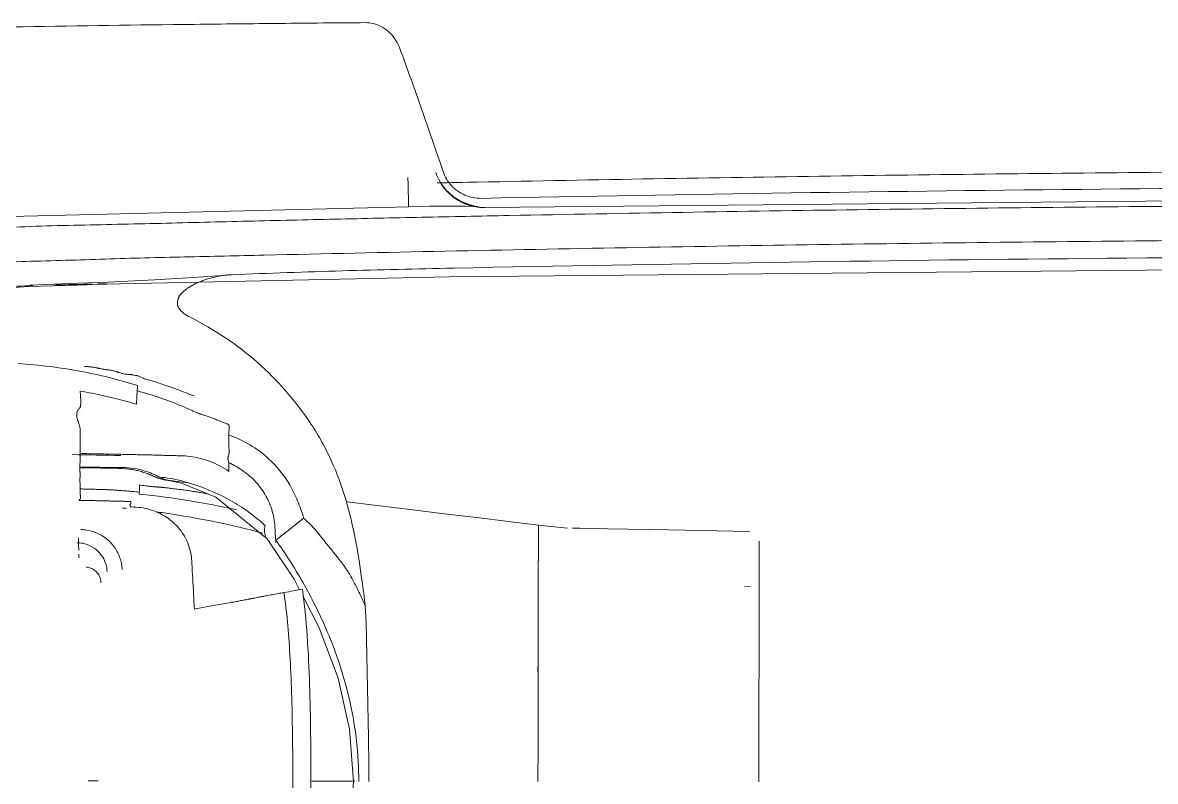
# Model space of a CAD drawing. Header units: millimetres. Extents: x -43239 to -23104, y -13901 to 9341.
# Drawn here: x -26474.5 to -26243.8, y -2050.6 to -1896 of the extents above; entities that cross this region are included whole.
import ezdxf

# ---------------------------------------------------------------- set-up
doc = ezdxf.new("R2010")
doc.units = ezdxf.units.MM
doc.layers.add('A-GENM', color=13, linetype='Continuous', lineweight=9)
doc.layers.add('G-IMPT', color=8, linetype='Continuous', lineweight=9)

# ---------------------------------------------------------------- blocks, each defined once
blk = doc.blocks.new('DURAVIT_218209-DuraStyle-Basic-floor-mounted-toi - Default-V26-Comedor')
at = {"layer": 'A-GENM'}
for p, q in [((-101.36, -334.42), (-101.33, -335.44)), ((-101.33, -335.44), (-101.36, -334.42))]:
    blk.add_line(p, q, dxfattribs=at)
at = {"layer": 'A-GENM', "flags": 128}
for points in [[(-63.9, -330.32), (-63.93, -332.65), (-63.96, -334.98), (-63.98, -337.3), (-64, -339.05)], [(-101.3, -336.59), (-101.24, -338.47), (-101.19, -340.47)], [(-101.19, -340.48), (-101.22, -339.14), (-101.26, -337.8), (-101.3, -336.59)]]:
    blk.add_lwpolyline(points, dxfattribs=at)
at = {"layer": 'A-GENM'}
for points, knots in [([(-66.13, -485.97), (-67.78, -484.46), (-71.48, -480.85), (-76.93, -474.66), (-82.35, -467.53), (-87.28, -460.19), (-91.66, -452.56), (-95.52, -444.53), (-98.92, -436.28), (-101.42, -429.33), (-103.21, -423.74), (-104.81, -418.06), (-106.52, -410.86), (-107.93, -403.58), (-108.92, -397.74), (-109.63, -393.37), (-110.25, -388.99), (-110.92, -383.13), (-111.56, -375.77), (-112.1, -366.91), (-112.61, -358.05), (-113.04, -349.21), (-113.28, -340.34), (-113.46, -331.48), (-113.75, -319.66), (-114.16, -304.9), (-114.58, -287.18), (-114.99, -269.46), (-115.5, -245.83), (-116.08, -216.3), (-116.66, -180.85), (-117.3, -133.59), (-117.84, -74.51), (-117.99, -27.25), (-118, -3.61)], [0.1286656, 0.1286656, 0.1286656, 0.1286656, 0.140625, 0.15625, 0.171875, 0.1875, 0.203125, 0.21875, 0.234375, 0.25, 0.2578125, 0.265625, 0.28125, 0.296875, 0.3046875, 0.3125, 0.3203125, 0.328125, 0.34375, 0.359375, 0.375, 0.390625, 0.40625, 0.421875, 0.4375, 0.46875, 0.5, 0.53125, 0.5625, 0.625, 0.6875, 0.75, 0.875, 1, 1, 1, 1]), ([(-121.99, -266.41), (-122.05, -263.67), (-122.37, -248.95), (-122.91, -222.25), (-123.52, -186.31), (-124.18, -138.39), (-124.75, -78.48), (-124.92, -30.56), (-124.93, -6.6)], [0.5481925, 0.5481925, 0.5481925, 0.5481925, 0.5625, 0.625, 0.6875, 0.75, 0.875, 1, 1, 1, 1]), ([(-104.54, -375.35), (-104.58, -374.97), (-104.87, -371.92), (-105.48, -363.52), (-105.82, -352.79), (-106.1, -342.04), (-106.5, -331.29), (-106.84, -317.79), (-107.38, -294.66), (-108.11, -264.75), (-108.86, -227.87), (-109.5, -191), (-110.21, -141.83), (-110.74, -87.33), (-110.93, -45.12), (-110.97, -27.5)], [-0.6666667, -0.6666667, -0.6666667, -0.6666667, -0.6645833, -0.65, -0.6208333, -0.60625, -0.5916667, -0.5625, -0.5333333, -0.4666667, -0.4, -0.3333333, -0.2666667, -0.1333333, -0.037755, -0.037755, -0.037755, -0.037755]), ([(-30.57, -245.7), (-28.36, -245.7), (-23.7, -245.7), (-18.65, -245.7), (-16.06, -245.7)], [0.6, 0.6, 0.6, 0.6, 0.7, 0.7999211, 0.7999211, 0.7999211, 0.7999211]), ([(-118.86, -257.42), (-118.84, -258.55), (-119.18, -260.25), (-120.28, -262.25), (-121.41, -263.53), (-122.78, -264.55), (-123.82, -265.02), (-124.35, -265.2)], [-1, -1, -1, -1, -0.666667, -0.5, -0.333333, -0.166667, 0, 0, 0, 0]), ([(-124.14, -266.69), (-122.34, -266.08), (-119.62, -264.25), (-117.72, -260.91), (-117.11, -258.56), (-117.01, -257.41), (-117.01, -256.89)], [-1, -1, -1, -1, -0.5714286, -0.2857143, -0.1428571, -0.0247134, -0.0247134, -0.0247134, -0.0247134]), ([(-103.23, -308.24), (-103.38, -304.48), (-103.67, -296.88), (-104.18, -281.9), (-104.47, -270.6), (-104.64, -263.03)], [-1, -1, -1, -1, -0.75, -0.5, 0, 0, 0, 0]), ([(-149.37, -274.02), (-149.95, -274.24), (-151.08, -274.79), (-152.3, -275.77), (-153.13, -276.71), (-153.84, -277.74), (-154.47, -279.19), (-154.65, -280.43), (-154.64, -281.06)], [-1, -1, -1, -1, -0.8, -0.6, -0.5, -0.4, -0.2, 0, 0, 0, 0]), ([(-118.59, -272.23), (-118.25, -272.22), (-117.69, -272.21), (-117.37, -272.2), (-117.27, -272.19)], [-0.4999999, -0.4999999, -0.4999999, -0.4999999, -0.3333333, -0.1666667, -0.1666667, -0.1666667, -0.1666667]), ([(-154.64, -281.05), (-154.59, -286.8), (-154.47, -298.37), (-154.18, -321.76), (-153.94, -339.1), (-153.69, -350.72)], [-1, -1, -1, -1, -0.75, -0.5, 0, 0, 0, 0]), ([(-40.95, -281.6), (-43.66, -281.97), (-49.18, -282.8), (-57.52, -284.78), (-64.17, -287.21), (-69.18, -289.73), (-73.95, -292.65), (-79.55, -296.97), (-85.48, -302.8), (-90.53, -309.38), (-93.35, -314.25), (-94.62, -316.8)], [-1, -1, -1, -1, -0.875, -0.75, -0.625, -0.5625, -0.5, -0.375, -0.25, -0.125, 0, 0, 0, 0]), ([(-53.62, -293.49), (-53.27, -293.1), (-52.73, -292.52), (-51.97, -291.76), (-51.37, -291.2), (-50.73, -290.65), (-50.06, -290.12), (-49.39, -289.59), (-48.72, -289.07), (-48.08, -288.54), (-47.45, -288.02), (-46.81, -287.51), (-46.17, -286.99), (-45.54, -286.48), (-44.9, -285.98), (-44.26, -285.48), (-43.58, -285), (-42.88, -284.54), (-41.91, -283.95), (-41.15, -283.53), (-40.63, -283.25)], [0, 0, 0, 0, 0.1, 0.15, 0.2, 0.25, 0.3, 0.35, 0.4, 0.45, 0.5, 0.55, 0.6, 0.65, 0.7, 0.75, 0.8, 0.85, 0.9, 1, 1, 1, 1]), ([(-30.49, -288.64), (-25.99, -286.74), (-18.7, -284.29), (-8.12, -282.5), (-2.75, -282.19), (0, -282.19)], [0.4444444, 0.4444444, 0.4444444, 0.4444444, 0.7222222, 0.8611111, 1, 1, 1, 1]), ([(-0.01, -282.99), (-0.01, -284.37), (0, -287.24), (0, -290.21), (0, -291.75)], [0.58942366, 0.58942366, 0.58942366, 0.58942366, 0.625, 0.66150947, 0.66150947, 0.66150947, 0.66150947]), ([(-70.56, -308.72), (-69.46, -305.71), (-66.69, -300.98), (-61.53, -296.81), (-57.2, -294.66), (-54.85, -293.83), (-53.62, -293.49)], [0, 0, 0, 0, 0.4, 0.7, 0.85, 1, 1, 1, 1]), ([(-38.45, -297.47), (-38.4, -297.89), (-38.26, -298.7), (-38.06, -299.69), (-37.91, -300.47), (-37.81, -301.04), (-37.73, -301.51), (-37.65, -301.88), (-37.59, -302.16), (-37.54, -302.43), (-37.47, -302.79), (-37.39, -303.24), (-37.31, -303.67), (-37.24, -304.01), (-37.19, -304.27), (-37.13, -304.52), (-37.06, -304.85), (-36.99, -305.26), (-36.9, -305.75), (-36.8, -306.23), (-36.69, -306.71), (-36.56, -307.36), (-36.49, -307.86), (-36.46, -308.2)], [0, 0, 0, 0, 0.1, 0.2, 0.25, 0.3, 0.35, 0.375, 0.4, 0.425, 0.45, 0.5, 0.55, 0.575, 0.6, 0.625, 0.65, 0.7, 0.75, 0.8, 0.85, 0.9, 1, 1, 1, 1]), ([(-52.31, -299.39), (-52.94, -299.45), (-54.17, -299.63), (-55.85, -300.11), (-57.42, -300.77), (-58.86, -301.58), (-59.95, -302.36), (-60.76, -303.04), (-61.34, -303.58), (-61.88, -304.14), (-62.39, -304.74), (-62.87, -305.35), (-63.33, -305.98), (-63.77, -306.63), (-64.32, -307.53), (-64.69, -308.23), (-64.92, -308.71)], [0, 0, 0, 0, 0.1, 0.2, 0.3, 0.4, 0.5, 0.55, 0.6, 0.65, 0.7, 0.75, 0.8, 0.85, 0.9, 1, 1, 1, 1]), ([(-61.95, -322.74), (-61.9, -322.09), (-61.72, -320.69), (-61.05, -317.58), (-59.71, -313.42), (-56.95, -307.53), (-54.17, -303.47), (-52.07, -301.35)], [0, 0, 0, 0, 0.111111, 0.222222, 0.444444, 0.666667, 1, 1, 1, 1]), ([(-50.56, -301.78), (-52.18, -307.84), (-53.68, -315.08), (-54.74, -322.43), (-54.89, -323.55)], [0.4082013, 0.4082013, 0.4082013, 0.4082013, 0.7, 0.7523495, 0.7523495, 0.7523495, 0.7523495]), ([(-94.62, -316.8), (-94.74, -317.07), (-94.94, -317.46), (-95.24, -317.86), (-95.42, -318.08), (-95.56, -318.24), (-95.71, -318.39), (-95.92, -318.6), (-96.21, -318.84), (-96.58, -319.08), (-96.9, -319.21), (-97.16, -319.26), (-97.44, -319.28), (-97.81, -319.25), (-98.17, -319.16), (-98.45, -319.07), (-98.64, -318.98), (-98.83, -318.89), (-99.06, -318.73), (-99.34, -318.5), (-99.6, -318.24), (-99.8, -318.02), (-99.95, -317.86), (-100.09, -317.7), (-100.26, -317.48), (-100.47, -317.18), (-100.66, -316.88), (-100.81, -316.63), (-100.92, -316.45), (-101.03, -316.26), (-101.17, -316.01), (-101.33, -315.69), (-101.52, -315.3), (-101.75, -314.78), (-102.02, -314.11), (-102.4, -313.03), (-102.78, -311.65), (-103.1, -309.95), (-103.2, -308.81), (-103.23, -308.24)], [-1, -1, -1, -1, -0.95, -0.925, -0.9125, -0.9, -0.8875, -0.875, -0.85, -0.825, -0.8, -0.7875, -0.775, -0.75, -0.725, -0.7125, -0.7, -0.6875, -0.675, -0.65, -0.625, -0.6125, -0.6, -0.5875, -0.575, -0.55, -0.525, -0.5125, -0.5, -0.4875, -0.475, -0.45, -0.425, -0.4, -0.35, -0.3, -0.2, -0.1, 0, 0, 0, 0]), ([(-72.64, -308.72), (-72.87, -309.25), (-73.19, -310.04), (-73.6, -311.09), (-73.9, -311.87), (-74.14, -312.5), (-74.32, -312.99), (-74.45, -313.35), (-74.57, -313.72), (-74.68, -314.08), (-74.77, -314.38), (-74.85, -314.62), (-74.91, -314.8), (-74.98, -314.98), (-75.07, -315.21), (-75.24, -315.62), (-75.4, -315.96), (-75.52, -316.19)], [0, 0, 0, 0, 0.2, 0.3, 0.4, 0.5, 0.55, 0.6, 0.65, 0.7, 0.75, 0.775, 0.8, 0.825, 0.85, 0.9, 1, 1, 1, 1]), ([(-70.56, -308.71), (-70.82, -308.72), (-71.48, -308.72), (-72.19, -308.71), (-72.64, -308.72)], [0, 0, 0, 0, 0.4, 1, 1, 1, 1]), ([(-64.92, -308.71), (-65.07, -308.78), (-65.29, -308.86), (-65.56, -308.9), (-65.71, -308.92), (-65.82, -308.92), (-65.93, -308.92), (-66.08, -308.89), (-66.27, -308.83), (-66.46, -308.77), (-66.63, -308.73), (-66.75, -308.71), (-66.88, -308.7), (-67.06, -308.7), (-67.29, -308.7), (-67.58, -308.71), (-67.78, -308.71), (-67.88, -308.72)], [0, 0, 0, 0, 0.1, 0.15, 0.175, 0.2, 0.225, 0.25, 0.3, 0.35, 0.375, 0.4, 0.425, 0.45, 0.5, 0.55, 0.6, 0.6, 0.6, 0.6]), ([(-63.15, -308.71), (-63.41, -308.71), (-64.04, -308.71), (-64.61, -308.71), (-64.92, -308.71)], [0, 0, 0, 0, 0.4, 1, 1, 1, 1]), ([(-58.46, -326.96), (-58.14, -323.5), (-57.26, -316.89), (-56.03, -310.37), (-55.36, -307.24)], [0, 0, 0, 0, 0.2, 0.3857673, 0.3857673, 0.3857673, 0.3857673]), ([(-36.46, -308.2), (-36.35, -308.77), (-36.15, -309.88), (-35.75, -311.99), (-35.39, -313.94), (-35.14, -315.29), (-35.06, -315.72)], [0, 0, 0, 0, 0.2, 0.4, 0.8, 1, 1, 1, 1]), ([(-58.55, -312.92), (-58.57, -313.02), (-58.6, -313.23), (-58.67, -313.64), (-58.76, -314.16), (-58.85, -314.68), (-58.91, -315.09), (-58.96, -315.4), (-59.01, -315.71), (-59.08, -316.13), (-59.19, -316.86), (-59.34, -317.89), (-59.47, -318.9), (-59.57, -319.69), (-59.62, -320.18), (-59.67, -320.58), (-59.72, -320.98), (-59.76, -321.38), (-59.81, -321.77), (-59.84, -322.07), (-59.86, -322.33), (-59.89, -322.56), (-59.91, -322.84), (-59.93, -323.12), (-59.95, -323.41), (-59.97, -323.66), (-59.98, -323.9), (-60, -324.15), (-60.02, -324.39), (-60.04, -324.61), (-60.06, -324.83), (-60.1, -325.13), (-60.14, -325.46), (-60.2, -325.88), (-60.26, -326.36), (-60.33, -326.76), (-60.36, -326.96)], [0.3333333, 0.3333333, 0.3333333, 0.3333333, 0.3472222, 0.3611111, 0.3888889, 0.4166667, 0.4305556, 0.4444444, 0.4583333, 0.4722222, 0.5, 0.5555556, 0.6111111, 0.6388889, 0.6666667, 0.6805556, 0.6944444, 0.7222222, 0.7361111, 0.75, 0.7638889, 0.7743056, 0.7847222, 0.8055556, 0.8194444, 0.8333333, 0.8472222, 0.8611111, 0.875, 0.8854167, 0.8958333, 0.9097222, 0.9305556, 0.9444444, 0.9722222, 1, 1, 1, 1]), ([(-78.46, -315.73), (-78.7, -316.36), (-79.19, -317.62), (-79.78, -319.14), (-80.26, -320.48), (-80.61, -321.52), (-80.97, -322.62), (-81.39, -323.8), (-81.73, -324.92), (-81.92, -325.65), (-82.01, -326.02)], [0, 0, 0, 0, 0.2, 0.4, 0.5, 0.6, 0.7, 0.8, 0.9, 1, 1, 1, 1]), ([(-35.06, -315.72), (-36.4, -315.79), (-39.75, -315.96), (-43.08, -316.16), (-45.08, -316.28)], [0, 0, 0, 0, 0.4, 1, 1, 1, 1]), ([(-79.51, -327.31), (-79.32, -326.58), (-78.71, -324.39), (-77.31, -320.34), (-76.12, -317.55), (-75.52, -316.19)], [0.5, 0.5, 0.5, 0.5, 0.6, 0.8, 1, 1, 1, 1]), ([(-45.08, -316.29), (-46.39, -316.38), (-48.24, -316.86), (-50.31, -317.95), (-51.44, -318.79), (-52.26, -319.54), (-53, -320.33), (-53.83, -321.43), (-54.62, -322.85), (-55.46, -324.93), (-55.82, -326.8), (-55.84, -328.12)], [0, 0, 0, 0, 0.2, 0.3, 0.4, 0.45, 0.5, 0.6, 0.7, 0.8, 1, 1, 1, 1]), ([(-66.44, -323.49), (-66.44, -323.39), (-66.43, -323.19), (-66.42, -322.78), (-66.4, -322.28), (-66.38, -321.78), (-66.37, -321.38), (-66.36, -321.08), (-66.35, -320.78), (-66.35, -320.38), (-66.34, -319.88), (-66.33, -319.27), (-66.33, -318.87), (-66.33, -318.67)], [0.6, 0.6, 0.6, 0.6, 0.625, 0.65, 0.7, 0.75, 0.775, 0.8, 0.825, 0.85, 0.9, 0.95, 1, 1, 1, 1]), ([(-61.96, -322.9), (-62.47, -323.84), (-63.49, -326.29), (-63.88, -328.83), (-63.9, -330.32)], [0, 0, 0, 0, 0.4, 1, 1, 1, 1]), ([(-63.84, -339.05), (-63.84, -338.66), (-63.83, -337.6), (-63.81, -335.86), (-63.78, -333.82), (-63.75, -331.79), (-63.7, -330.09), (-63.56, -328.76), (-63.39, -327.77), (-63.15, -326.79), (-62.84, -325.82), (-62.48, -324.85), (-62.06, -323.9), (-61.64, -322.94), (-61.47, -322.29), (-61.41, -321.96)], [0.143101, 0.143101, 0.143101, 0.143101, 0.2, 0.3, 0.4, 0.5, 0.6, 0.65, 0.7, 0.75, 0.8, 0.85, 0.9, 0.95, 1, 1, 1, 1]), ([(-61.58, -322.06), (-61.62, -322.18), (-61.69, -322.35), (-61.77, -322.52), (-61.79, -322.57)], [0, 0, 0, 0, 0.4, 0.6, 0.6, 0.6, 0.6]), ([(-61.49, -321.96), (-61.52, -322.02), (-61.57, -322.11), (-61.62, -322.17), (-61.59, -322.08), (-61.54, -321.96)], [0, 0, 0, 0, 0.25, 0.5, 1, 1, 1, 1]), ([(-61.31, -321.17), (-61.34, -321.42), (-61.4, -321.82), (-61.49, -322.24), (-61.49, -322.18), (-61.46, -321.96)], [0, 0, 0, 0, 0.25, 0.5, 1, 1, 1, 1]), ([(-61.46, -321.96), (-61.46, -321.96), (-61.47, -321.96), (-61.48, -321.96), (-61.49, -321.96)], [0, 0, 0, 0, 0.4, 1, 1, 1, 1]), ([(-61.41, -321.96), (-61.36, -321.71), (-61.33, -321.38), (-61.29, -321.04), (-61.28, -320.96)], [0, 0, 0, 0, 0.05, 0.06699092, 0.06699092, 0.06699092, 0.06699092]), ([(-66.59, -330.72), (-66.58, -330.31), (-66.57, -329.51), (-66.54, -328.31), (-66.52, -327.3), (-66.51, -326.5), (-66.49, -325.9), (-66.48, -325.29), (-66.47, -324.69), (-66.46, -324.19), (-66.45, -323.79), (-66.44, -323.59), (-66.44, -323.49)], [0, 0, 0, 0, 0.1, 0.2, 0.3, 0.35, 0.4, 0.45, 0.5, 0.55, 0.575, 0.6, 0.6, 0.6, 0.6]), ([(-82.01, -326.02), (-82.13, -326.22), (-82.29, -326.53), (-82.46, -326.95), (-82.55, -327.22), (-82.62, -327.44), (-82.67, -327.66), (-82.73, -327.95), (-82.78, -328.24), (-82.81, -328.47), (-82.83, -328.64), (-82.85, -328.81), (-82.87, -329.04), (-82.89, -329.34), (-82.91, -329.68), (-82.95, -330.02), (-83.03, -330.36), (-83.13, -330.69), (-83.22, -330.96), (-83.29, -331.18), (-83.34, -331.35), (-83.39, -331.52), (-83.45, -331.74), (-83.53, -332.02), (-83.63, -332.35), (-83.71, -332.69), (-83.76, -333.03), (-83.8, -333.38), (-83.83, -333.73), (-83.88, -334.07), (-83.94, -334.42), (-84.01, -334.76), (-84.07, -335.04), (-84.11, -335.27), (-84.15, -335.44), (-84.18, -335.61), (-84.23, -335.84), (-84.28, -336.13), (-84.35, -336.47), (-84.4, -336.81), (-84.43, -337.16), (-84.46, -337.61), (-84.47, -337.96), (-84.47, -338.19)], [0, 0, 0, 0, 0.055556, 0.083333, 0.111111, 0.125, 0.138889, 0.166667, 0.194444, 0.208333, 0.222222, 0.236111, 0.25, 0.277778, 0.305556, 0.333333, 0.361111, 0.388889, 0.416667, 0.430556, 0.444444, 0.458333, 0.472222, 0.5, 0.527778, 0.555556, 0.583333, 0.611111, 0.638889, 0.666667, 0.694444, 0.722222, 0.75, 0.763889, 0.777778, 0.791667, 0.805556, 0.833333, 0.861111, 0.888889, 0.916667, 0.944444, 1, 1, 1, 1]), ([(-59.52, -338.94), (-59.52, -338.81), (-59.51, -338.56), (-59.51, -338.06), (-59.49, -337.43), (-59.47, -336.68), (-59.45, -335.92), (-59.43, -335.17), (-59.41, -334.42), (-59.39, -333.67), (-59.35, -332.92), (-59.31, -332.17), (-59.26, -331.43), (-59.22, -330.8), (-59.18, -330.31), (-59.15, -329.93), (-59.12, -329.56), (-59.08, -329.07), (-59, -328.2), (-58.93, -327.45), (-58.89, -326.96)], [0.2, 0.2, 0.2, 0.2, 0.225, 0.25, 0.3, 0.35, 0.4, 0.45, 0.5, 0.55, 0.6, 0.65, 0.7, 0.75, 0.775, 0.8, 0.825, 0.85, 0.9, 1, 1, 1, 1]), ([(-58.89, -326.96), (-58.83, -326.96), (-58.7, -326.96), (-58.55, -326.96), (-58.46, -326.96)], [0, 0, 0, 0, 0.4, 1, 1, 1, 1]), ([(-79.46, -339.03), (-79.18, -337.36), (-78.4, -333.34), (-77.45, -329.66), (-76.82, -327.58)], [0, 0, 0, 0, 0.4, 1, 1, 1, 1]), ([(-56.98, -328.66), (-56.99, -329), (-57, -329.69), (-57.03, -330.73), (-57.04, -331.59), (-57.06, -332.29), (-57.07, -332.8), (-57.08, -333.32), (-57.08, -333.84), (-57.09, -334.27), (-57.1, -334.62), (-57.1, -334.88), (-57.11, -335.14), (-57.12, -335.48), (-57.14, -335.92), (-57.15, -336.35), (-57.16, -336.69), (-57.16, -336.95), (-57.17, -337.21), (-57.17, -337.56), (-57.18, -337.99), (-57.18, -338.51), (-57.18, -338.86), (-57.18, -339.03)], [0, 0, 0, 0, 0.1, 0.2, 0.3, 0.35, 0.4, 0.45, 0.5, 0.55, 0.575, 0.6, 0.625, 0.65, 0.7, 0.75, 0.775, 0.8, 0.825, 0.85, 0.9, 0.95, 1, 1, 1, 1]), ([(-55.85, -328.72), (-55.89, -328.73), (-55.95, -328.76), (-56.02, -328.79), (-56.08, -328.81), (-56.14, -328.84), (-56.19, -328.88), (-56.25, -328.91), (-56.31, -328.91), (-56.36, -328.87), (-56.42, -328.8), (-56.47, -328.72), (-56.53, -328.67), (-56.59, -328.66), (-56.64, -328.66), (-56.7, -328.67), (-56.76, -328.67), (-56.81, -328.66), (-56.89, -328.66), (-56.95, -328.66), (-56.98, -328.66)], [0, 0, 0, 0, 0.1, 0.15, 0.2, 0.25, 0.3, 0.35, 0.4, 0.45, 0.5, 0.55, 0.6, 0.65, 0.7, 0.75, 0.8, 0.85, 0.9, 1, 1, 1, 1]), ([(-55.58, -329.57), (-55.59, -329.66), (-55.62, -329.96), (-55.65, -330.25), (-55.66, -330.46)], [0.84573889, 0.84573889, 0.84573889, 0.84573889, 0.85, 0.85940349, 0.85940349, 0.85940349, 0.85940349]), ([(-66.74, -338.72), (-66.71, -337.38), (-66.68, -335.38), (-66.63, -332.72), (-66.6, -331.38), (-66.59, -330.72)], [0.6, 0.6, 0.6, 0.6, 0.8, 0.9, 1, 1, 1, 1]), ([(-47.9, -332.19), (-48.58, -332.71), (-49.28, -333.44), (-49.83, -334.27), (-49.91, -334.39)], [-0.6, -0.6, -0.6, -0.6, -0.4, -0.3676787, -0.3676787, -0.3676787, -0.3676787]), ([(-42.68, -333.5), (-43.71, -333.54), (-45.41, -334.06), (-47.26, -335.68), (-48.12, -337.2), (-48.48, -338.54), (-48.54, -339.23), (-48.54, -339.58)], [-1, -1, -1, -1, -0.666667, -0.444444, -0.222222, -0.111111, 0, 0, 0, 0]), ([(-71.92, -339.03), (-72.01, -339.06), (-72.2, -339.11), (-72.48, -339.19), (-72.73, -339.26), (-72.96, -339.33), (-73.24, -339.42), (-73.54, -339.53), (-73.84, -339.63), (-74.08, -339.69), (-74.27, -339.71), (-74.49, -339.73), (-74.68, -339.74), (-74.93, -339.73), (-75.13, -339.7), (-75.35, -339.65), (-75.55, -339.53), (-75.76, -339.35), (-75.96, -339.18), (-76.15, -339.05), (-76.35, -338.98), (-76.62, -338.92), (-76.9, -338.91), (-77.16, -338.9), (-77.43, -338.89), (-77.73, -338.91), (-78.02, -338.94), (-78.3, -338.96), (-78.58, -338.97), (-79, -339), (-79.28, -339.02), (-79.46, -339.03)], [0, 0, 0, 0, 0.035714, 0.071429, 0.107143, 0.133929, 0.160714, 0.214286, 0.25, 0.276786, 0.303571, 0.321429, 0.357143, 0.375, 0.410714, 0.433036, 0.464286, 0.5, 0.535714, 0.5625, 0.589286, 0.625, 0.678571, 0.705357, 0.732143, 0.785714, 0.821429, 0.839286, 0.892857, 0.928571, 1, 1, 1, 1]), ([(-57.41, -339.03), (-57.48, -338.97), (-57.65, -338.93), (-57.96, -338.94), (-58.17, -338.96), (-58.35, -338.98), (-58.53, -338.99), (-58.81, -339), (-59.19, -338.99), (-59.62, -338.99), (-59.95, -339), (-60.15, -339.01), (-60.3, -339.02), (-60.45, -339.03), (-60.67, -339.04), (-61.05, -339.05), (-61.65, -339.05), (-62.29, -339.04), (-62.76, -339.04), (-63.04, -339.05), (-63.25, -339.06), (-63.47, -339.06), (-63.76, -339.07), (-64.29, -339.06), (-65.08, -339.04), (-65.92, -339.01), (-66.61, -339), (-67.15, -339.01), (-67.7, -339.02), (-68.45, -339.03), (-69.81, -339.04), (-71.06, -339.04), (-71.92, -339.03)], [0, 0, 0, 0, 0.1, 0.15, 0.175, 0.2, 0.225, 0.25, 0.3, 0.35, 0.375, 0.3875, 0.4, 0.4125, 0.425, 0.45, 0.5, 0.55, 0.575, 0.5875, 0.6, 0.6125, 0.625, 0.65, 0.7, 0.75, 0.775, 0.8, 0.825, 0.85, 0.9, 1, 1, 1, 1]), ([(-101.19, -340.47), (-101.16, -341.29), (-101.13, -342.55), (-101.09, -343.81), (-101.08, -344.25)], [0, 0, 0, 0, 0.25, 0.3862902, 0.3862902, 0.3862902, 0.3862902]), ([(-49.55, -339.34), (-49.3, -339.35), (-48.78, -339.35), (-47.94, -339.32), (-47.33, -339.29), (-47.01, -339.28)], [0.16666667, 0.16666667, 0.16666667, 0.16666667, 0.1875, 0.20833333, 0.23028023, 0.23028023, 0.23028023, 0.23028023]), ([(-46.24, -339.25), (-46.2, -339.25), (-45.96, -339.24), (-45.7, -339.23), (-45.49, -339.22)], [0.24732501, 0.24732501, 0.24732501, 0.24732501, 0.25, 0.26333607, 0.26333607, 0.26333607, 0.26333607]), ([(-85.24, -437.98), (-85.98, -436.27), (-88.48, -430.24), (-91.31, -421.88), (-93.73, -412.83), (-95.3, -405.94), (-96.62, -399.01), (-97.7, -392.17), (-98.58, -385.29), (-99.31, -378.18), (-99.88, -371.16), (-100.3, -364.34), (-100.64, -357.3), (-100.81, -352.56), (-100.89, -350.25)], [0.5555556, 0.5555556, 0.5555556, 0.5555556, 0.5833333, 0.6527778, 0.6875, 0.7222222, 0.7569444, 0.7916667, 0.8263889, 0.8611111, 0.8958333, 0.9305556, 0.9652778, 1, 1, 1, 1]), ([(-153.69, -350.72), (-153.61, -354.42), (-153.44, -361.84), (-153.14, -372.97), (-152.78, -384.02), (-152.31, -395.24), (-151.72, -406.24), (-151.11, -415.27), (-150.61, -421.65), (-150.29, -425.32), (-149.95, -429.05), (-149.54, -433.41), (-148.81, -439.61), (-147.85, -446.39), (-146.59, -453.71), (-145.12, -460.92), (-142.83, -470.48), (-139.28, -482.42), (-134.1, -496.09), (-127.79, -509.54), (-120.53, -522.36), (-112.4, -534.55), (-103.16, -546.24), (-93, -557.02), (-78.25, -570.02), (-57.43, -583.41), (-29.53, -593.67), (-9.85, -596.02), (0, -596.03)], [-1, -1, -1, -1, -0.965909, -0.931818, -0.897727, -0.863636, -0.829545, -0.795455, -0.778409, -0.769886, -0.761364, -0.744318, -0.727273, -0.704545, -0.681818, -0.659091, -0.636364, -0.590909, -0.545455, -0.5, -0.454545, -0.409091, -0.363636, -0.318182, -0.272727, -0.181818, -0.090909, 0, 0, 0, 0])]:
    blk.add_open_spline(points, degree=3, knots=knots, dxfattribs=at)
for points in [[(-121.61, -4.87), (-121.59, -46.96), (-121.12, -131.15), (-119.76, -215.33), (-118.86, -257.42)], [(-104.64, -263.03), (-105.58, -220.01), (-107, -133.96), (-107.49, -47.9), (-107.51, -4.87)], [(-52.29, -245.68), (-52.25, -245.68), (-51.35, -245.68), (-49.63, -245.68)], [(-49.63, -245.68), (-47.91, -245.68), (-45.38, -245.69), (-42.14, -245.69)], [(-42.14, -245.69), (-38.91, -245.69), (-34.99, -245.69), (-30.58, -245.7)], [(-23.41, -245.77), (-22.87, -245.75), (-22.33, -245.73), (-21.79, -245.7)], [(-16.06, -245.7), (-10.88, -245.7), (-5.44, -245.7), (0, -245.7)], [(-124.35, -265.2), (-128.54, -266.61), (-136.9, -269.48), (-145.21, -272.48), (-149.35, -274.02)], [(-117.14, -272.18), (-117.14, -272.18), (-117.15, -272.18), (-117.15, -272.18)], [(-123.07, -272.35), (-121.78, -272.32), (-120.67, -272.29), (-119.77, -272.27)], [(-119.77, -272.27), (-119.32, -272.25), (-118.93, -272.24), (-118.59, -272.23)], [(-35.77, -280.96), (-36.63, -281.05), (-38.36, -281.24), (-40.09, -281.46), (-40.96, -281.58)], [(-40.63, -283.25), (-39.85, -282.84), (-38.27, -282.04), (-36.61, -281.31), (-35.77, -280.96)], [(0, -280.14), (-2.98, -280.15), (-8.94, -280.22), (-17.89, -280.42), (-26.83, -280.6), (-32.79, -280.73), (-35.77, -280.96)], [(-35.7, -291.05), (-34.02, -290.21), (-32.29, -289.41), (-30.49, -288.64)], [(-40.56, -293.64), (-39, -292.75), (-37.38, -291.88), (-35.7, -291.05)], [(-39.16, -293.7), (-33, -292.85), (-19.75, -292.06), (-6.3, -291.95), (0, -291.94)], [(0, -291.94), (6.27, -291.95), (19.71, -292.06), (32.98, -292.85), (39.16, -293.7)], [(-49.12, -299.14), (-49.41, -298.78), (-50, -298.04), (-50.91, -296.89), (-51.83, -295.73), (-52.74, -294.59), (-53.33, -293.85), (-53.62, -293.49)], [(-49.12, -299.14), (-46.53, -297.28), (-43.67, -295.42), (-40.56, -293.64)], [(-39.16, -293.7), (-39.05, -294.31), (-38.83, -295.56), (-38.58, -296.83), (-38.45, -297.48)], [(-38.45, -297.48), (-36.6, -297.2), (-32.65, -296.73), (-25.88, -296.22), (-18.24, -295.88), (-9.67, -295.68), (-3.33, -295.64), (0, -295.64)], [(0, -295.64), (4.17, -295.64), (11.99, -295.7), (22.26, -296.01), (31.11, -296.56), (36.14, -297.13), (38.45, -297.48)], [(-52.31, -299.39), (-50.71, -299.28), (-49.63, -299.21), (-49.09, -299.17)], [(-49.07, -299.17), (-48.54, -299.13), (-48.55, -299.12), (-49.12, -299.14)], [(-49.92, -301.23), (-50.23, -301.37), (-50.92, -301.53), (-51.68, -301.45), (-52.07, -301.35)], [(-69.13, -308.72), (-69.57, -308.72), (-70.05, -308.72), (-70.56, -308.72)], [(-67.88, -308.72), (-68.07, -308.72), (-68.47, -308.71), (-68.9, -308.72), (-69.13, -308.72)], [(-66.33, -318.67), (-66.31, -317.99), (-66.21, -316.63), (-65.82, -314.56), (-65.18, -312.52), (-64.3, -310.54), (-63.56, -309.31), (-63.15, -308.71)], [(-61.87, -322.74), (-61.9, -322.79), (-61.93, -322.85), (-61.96, -322.9)], [(-61.58, -322.06), (-61.63, -322.18), (-61.69, -322.3), (-61.75, -322.41)], [(-61.54, -321.96), (-61.47, -321.8), (-61.37, -321.47), (-61.3, -321.13), (-61.28, -320.96)], [(-85.09, -351.67), (-84.79, -347.41), (-83.75, -338.99), (-81.81, -331.1), (-80.6, -327.37)], [(-76.82, -327.58), (-77.46, -327.54), (-78.73, -327.47), (-79.98, -327.4), (-80.6, -327.37)], [(-60.36, -326.96), (-60.27, -326.96), (-60.08, -326.96), (-59.79, -326.96), (-59.49, -326.96), (-59.19, -326.96), (-58.99, -326.96), (-58.89, -326.96)], [(-55.84, -328.12), (-55.86, -328.41), (-55.88, -328.81), (-55.87, -328.81), (-55.85, -328.72)], [(-66.52, -340.65), (-66.47, -337.46), (-66.41, -334.15), (-66.35, -330.72)], [(-43.13, -330.43), (-43.99, -330.47), (-45.69, -330.84), (-47.98, -332.09), (-49.78, -333.97), (-50.94, -336.29), (-51.23, -338), (-51.24, -338.85)], [(-101.36, -334.42), (-101.36, -334.19), (-101.37, -333.97), (-101.37, -333.74)], [(-101.37, -333.75), (-101.37, -333.98), (-101.36, -334.2), (-101.36, -334.42)], [(-43.61, -337.8), (-43.58, -337.47), (-43.43, -336.83), (-42.94, -335.98), (-42.23, -335.31), (-41.36, -334.87), (-40.72, -334.75), (-40.4, -334.75)], [(-0.03, -335.29), (-0.02, -335.95), (-0.02, -336.62), (-0.02, -337.29)], [(-57.18, -339.03), (-57.14, -339.17), (-57.15, -339.3), (-57.3, -339.17), (-57.41, -339.03)], [(-51.14, -337.66), (-51.2, -338.06), (-51.23, -338.45), (-51.24, -338.85)], [(-101.08, -344.25), (-101.11, -342.99), (-101.15, -341.73), (-101.19, -340.48)], [(-100.89, -350.25), (-100.91, -349.74), (-100.92, -349.24), (-100.94, -348.73)], [(-100.94, -348.74), (-100.92, -349.24), (-100.91, -349.74), (-100.89, -350.25)]]:
    blk.add_open_spline(points, degree=3, dxfattribs=at)
at = {"layer": 'G-IMPT'}
for p, q in [((-119.72, -5.1), (-116.99, -256.71)), ((-105.72, -5.09), (-102.83, -263.82)), ((-49.03, -200.72), (-48.07, -200.72)), ((-41.83, -200.72), (-41.02, -200.72)), ((-39.84, -202.54), (-39.74, -203.68)), ((-39.74, -203.68), (-39.84, -202.54)), ((-51.69, -239.74), (-52.29, -245.68)), ((-115.1, -350.49), (-117.14, -272.18)), ((-60.82, -317.08), (-61.31, -321.15)), ((-101.69, -333.46), (-102.14, -323.9)), ((-101.69, -333.46), (-101.61, -335.51)), ((-101.25, -333.63), (-101.19, -335.69)), ((-101.61, -335.51), (-101.44, -339.53)), ((-101.19, -335.69), (-101.08, -339.71)), ((-101.05, -349.33), (-101.44, -339.53)), ((-101.08, -339.71), (-100.79, -349.49))]:
    blk.add_line(p, q, dxfattribs=at)
at = {"layer": 'G-IMPT', "flags": 128}
for points in [[(-51.61, -235.72), (-51.32, -219.2), (-51.03, -202.68)], [(-51.03, -202.68), (-51.32, -219.2), (-51.61, -235.72)], [(-48.07, -200.72), (-47.73, -200.72), (-47.34, -200.72), (-46.9, -200.72), (-46.41, -200.72), (-45.87, -200.72), (-45.28, -200.72), (-44.64, -200.72), (-43.96, -200.72), (-38.74, -200.72), (-32.27, -200.72), (-24.95, -200.72), (-17.13, -200.72), (-15.63, -200.72), (-7.58, -200.72), (-6, -200.72), (0, -200.72)], [(-37.56, -200.72), (-34.53, -200.72), (-31.52, -200.72)], [(-51.66, -238.72), (-51.64, -237.22), (-51.61, -235.72)], [(-52.29, -245.68), (-53.02, -251.8), (-53.79, -258.19), (-54.58, -264.86), (-55.41, -271.82), (-56.29, -279.1), (-56.95, -284.64)], [(-117.19, -258.07), (-117.19, -258.09), (-117.21, -258.27), (-117.27, -258.62), (-117.38, -259.17), (-117.57, -259.9), (-118.26, -261.61), (-119.14, -263.05), (-120.63, -264.68), (-121.94, -265.65)], [(-121.66, -265.48), (-120.74, -264.79), (-119.18, -263.22), (-118.67, -262.51), (-118.47, -262.2), (-117.74, -260.76), (-117.55, -260.26), (-117.41, -259.83), (-117.21, -259.08), (-117.11, -258.52), (-117.01, -257.7), (-116.99, -256.77)], [(-117.23, -258.98), (-117.21, -258.4), (-117.19, -258.07)], [(-117.14, -272.18), (-117.22, -267.96), (-117.26, -265.04), (-117.27, -263.13), (-117.26, -260.7), (-117.23, -258.98)], [(-102.84, -263.82), (-101.32, -330.93), (-101.25, -333.63)], [(0, -283.26), (-10.66, -284.08), (-21, -286.42), (-31.31, -290.27), (-37.65, -293.58)], [(0, -283.26), (10.66, -284.08), (21, -286.42), (31.31, -290.28), (37.65, -293.58)], [(-39.05, -294.31), (-41.19, -295.43), (-49.41, -300.94)], [(-61.29, -321.02), (-60.72, -318.37), (-57.91, -311.39), (-49.4, -300.93)], [(-103.16, -309.15), (-102.62, -315.97), (-102.14, -323.9)], [(-49.39, -500.98), (-67.97, -487.34), (-85.74, -466.52), (-99.53, -440.74), (-108.88, -410.27), (-113.89, -374.04), (-115.1, -350.49)], [(-100.79, -349.5), (-98.21, -386.42), (-94.85, -406.34)]]:
    blk.add_lwpolyline(points, dxfattribs=at)

msp = doc.modelspace()

# ---------------------------------------------------------------- block references
at = {"layer": 'A-GENM', "rotation": 269.924422144057}
msp.add_blockref('DURAVIT_218209-DuraStyle-Basic-floor-mounted-toi - Default-V26-Comedor', (-26123.82, -2050.98), dxfattribs=at)

doc.saveas('drawing.dxf')
